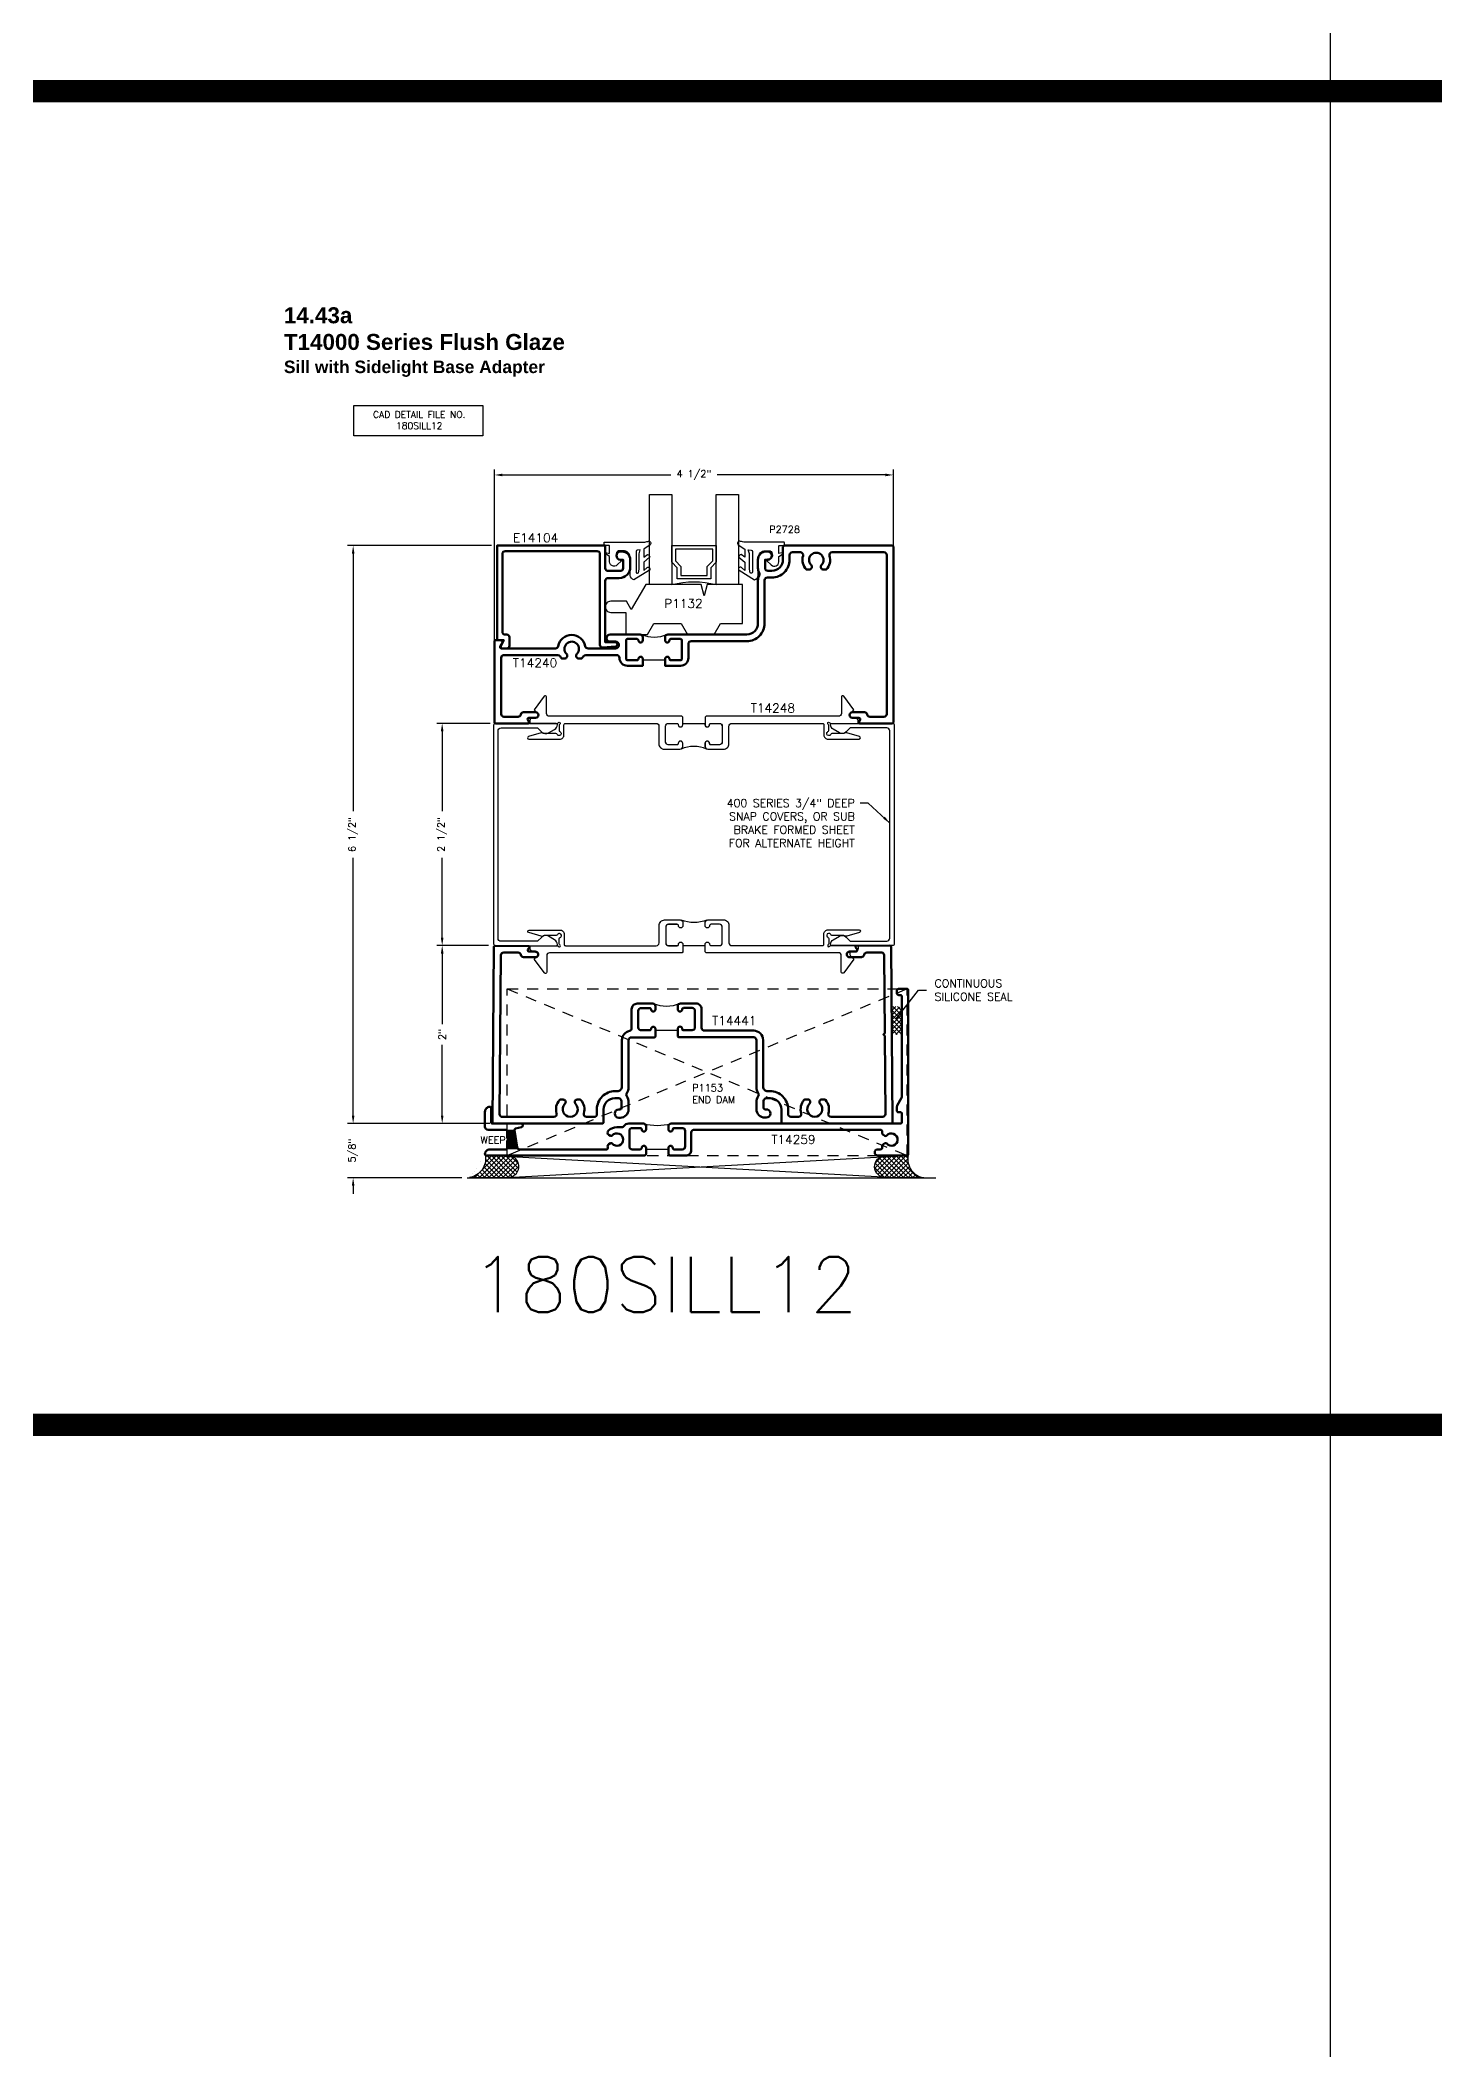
# Model space of a CAD drawing. Extents: x 0 to 152, y -15 to 75.
# Drawn here: x 47.37 to 63.05, y 7.85 to 30.45 of the extents above; entities that cross this region are included whole.
import ezdxf

# ---------------------------------------------------------------- set-up
doc = ezdxf.new("R2010")
doc.units = 0
doc.header["$MEASUREMENT"] = 0
doc.header["$PDMODE"] = 3
doc.linetypes.add('HIDDEN2', pattern=[0.1875, 0.125, -0.0625])
doc.layers.get('DEFPOINTS').update_dxf_attribs({"linetype": 'CONTINUOUS'})
for name, color, linetype in [('R-ANNO-DIMS', 3, 'CONTINUOUS'), ('R-ANNO-TEXT', 6, 'CONTINUOUS'), ('R-Det1', 4, 'CONTINUOUS'), ('R-Det2', 2, 'CONTINUOUS'), ('R-DET3', 5, 'CONTINUOUS'), ('R-OTLN', 1, 'CONTINUOUS'), ('R-PAT1', 5, 'CONTINUOUS'), ('TITLE', 7, 'CONTINUOUS')]:
    doc.layers.add(name, color=color, linetype=linetype)
doc.styles.get("Standard").update_dxf_attribs({"font": 'simplex'})
doc.dimstyles.new('1X', dxfattribs={"dimtxt": 0.08, "dimasz": 0.09, "dimexe": 0.0625, "dimexo": 0.0625, "dimgap": 0.062, "dimtad": 0, "dimdec": 5, "dimzin": 4, "dimdsep": 46, "dimlunit": 5, "dimtxsty": 'Standard', "dimcen": 0, "dimclrd": 256, "dimclre": 256, "dimclrt": 256, "dimadec": 0, "dimazin": 1, "dimtfac": 1, "dimtdec": 5, "dimtofl": 0, "dimtmove": 0, "dimatfit": 3, "dimfxl": 1, "dimfrac": 2, "dimtolj": 1, "dimtzin": 4, "dimarcsym": 0})

# ---------------------------------------------------------------- blocks, each defined once
blk = doc.blocks.new('*D73')
at = {"layer": 'DEFPOINTS', "color": 0}
for p in [(56.964, 25.562), (52.479, 23.506), (56.964, 23.506)]:
    blk.add_point(p, dxfattribs=at)
at = {"layer": 'R-ANNO-DIMS', "lineweight": -2}
for p, q in [((52.479, 23.569), (52.479, 25.624)), ((52.569, 25.562), (54.46, 25.562)), ((56.874, 25.562), (54.984, 25.562)), ((56.964, 23.569), (56.964, 25.624))]:
    blk.add_line(p, q, dxfattribs=at)
at = {"layer": 'R-ANNO-DIMS'}
for points in [[(52.569, 25.577), (52.569, 25.547), (52.479, 25.562)], [(56.874, 25.577), (56.874, 25.547), (56.964, 25.562)]]:
    blk.add_solid(points, dxfattribs=at)
at = {"layer": 'R-ANNO-DIMS', "insert": (54.722, 25.562), "char_height": 0.08, "attachment_point": 5}
blk.add_mtext('\\A1;4 1/2"', dxfattribs=at)
blk = doc.blocks.new('*D71')
at = {"layer": 'DEFPOINTS', "color": 0}
for p in [(52.41, 20.269), (51.891, 18.268), (52.41, 18.268)]:
    blk.add_point(p, dxfattribs=at)
at = {"layer": 'R-ANNO-DIMS', "lineweight": -2}
for p, q in [((52.347, 20.269), (51.829, 20.269)), ((51.891, 20.179), (51.891, 19.384)), ((51.891, 18.358), (51.891, 19.153)), ((52.347, 18.268), (51.829, 18.268))]:
    blk.add_line(p, q, dxfattribs=at)
at = {"layer": 'R-ANNO-DIMS'}
for points in [[(51.876, 20.179), (51.906, 20.179), (51.891, 20.269)], [(51.876, 18.358), (51.906, 18.358), (51.891, 18.268)]]:
    blk.add_solid(points, dxfattribs=at)
at = {"layer": 'R-ANNO-DIMS', "insert": (51.891, 19.269), "char_height": 0.08, "attachment_point": 5, "rotation": 90}
blk.add_mtext('\\A1;2"', dxfattribs=at)
blk = doc.blocks.new('*D72')
at = {"layer": 'DEFPOINTS', "color": 0}
for p in [(52.493, 22.768), (51.891, 20.269), (52.472, 20.269)]:
    blk.add_point(p, dxfattribs=at)
at = {"layer": 'R-ANNO-DIMS', "lineweight": -2}
for p, q in [((52.43, 22.768), (51.829, 22.768)), ((51.891, 22.678), (51.891, 21.78)), ((51.891, 20.359), (51.891, 21.256)), ((52.41, 20.269), (51.829, 20.269))]:
    blk.add_line(p, q, dxfattribs=at)
at = {"layer": 'R-ANNO-DIMS'}
for points in [[(51.876, 22.678), (51.906, 22.678), (51.891, 22.768)], [(51.876, 20.359), (51.906, 20.359), (51.891, 20.269)]]:
    blk.add_solid(points, dxfattribs=at)
at = {"layer": 'R-ANNO-DIMS', "insert": (51.891, 21.518), "char_height": 0.08, "attachment_point": 5, "rotation": 90}
blk.add_mtext('\\A1;2 1/2"', dxfattribs=at)
blk = doc.blocks.new('*D74')
at = {"layer": 'DEFPOINTS', "color": 0}
for p in [(51.891, 18.268), (50.89, 17.658), (52.173, 17.658)]:
    blk.add_point(p, dxfattribs=at)
at = {"layer": 'R-ANNO-DIMS', "lineweight": -2}
for p, q in [((50.89, 18.358), (50.89, 18.448)), ((51.829, 18.268), (50.827, 18.268)), ((52.111, 17.658), (50.827, 17.658)), ((50.89, 17.568), (50.89, 17.478))]:
    blk.add_line(p, q, dxfattribs=at)
at = {"layer": 'R-ANNO-DIMS'}
for points in [[(50.875, 18.358), (50.905, 18.358), (50.89, 18.268)], [(50.875, 17.568), (50.905, 17.568), (50.89, 17.658)]]:
    blk.add_solid(points, dxfattribs=at)
at = {"layer": 'R-ANNO-DIMS', "insert": (50.89, 17.963), "char_height": 0.08, "attachment_point": 5, "rotation": 90}
blk.add_mtext('\\A1;5/8"', dxfattribs=at)
blk = doc.blocks.new('*D75')
at = {"layer": 'DEFPOINTS', "color": 0}
for p in [(52.508, 24.767), (50.89, 18.268), (52.487, 18.268)]:
    blk.add_point(p, dxfattribs=at)
at = {"layer": 'R-ANNO-DIMS', "lineweight": -2}
for p, q in [((52.445, 24.767), (50.827, 24.767)), ((50.89, 24.677), (50.89, 21.78)), ((50.89, 18.358), (50.89, 21.256)), ((52.425, 18.268), (50.827, 18.268))]:
    blk.add_line(p, q, dxfattribs=at)
at = {"layer": 'R-ANNO-DIMS'}
for points in [[(50.875, 24.677), (50.905, 24.677), (50.89, 24.767)], [(50.875, 18.358), (50.905, 18.358), (50.89, 18.268)]]:
    blk.add_solid(points, dxfattribs=at)
at = {"layer": 'R-ANNO-DIMS', "insert": (50.89, 21.518), "char_height": 0.08, "attachment_point": 5, "rotation": 90}
blk.add_mtext('\\A1;6 1/2"', dxfattribs=at)
blk = doc.blocks.new('P2728 gasket')
at = {"layer": 'R-Det2'}
blk.add_lwpolyline([(86.461, 33.362), (86.567, 33.537, 0.301952), (86.52, 33.577), (86.32, 33.577, -0.414214), (86.24, 33.657), (86.24, 33.695, -0.388879), (86.276, 33.735), (86.292, 33.736, -0.440011), (86.336, 33.696), (86.336, 33.682, 0.668179), (86.353, 33.675), (86.401, 33.724, 0.668179), (86.366, 33.809), (86.307, 33.809), (86.279, 33.849, 0.836323), (86.264, 33.842), (86.273, 33.809), (86.189, 33.809, -0.414214), (86.183, 33.815), (86.183, 33.865, 0.414214), (86.177, 33.871), (86.149, 33.871, 0.414214), (86.143, 33.865), (86.143, 33.427, -0.083245), (86.135, 33.378), (86.135, 33.378)], format="xyb", dxfattribs=at)
at = {"layer": 'R-Det2', "lineweight": 25}
blk.add_lwpolyline([(86.235, 33.499, -0.372312), (86.249, 33.512), (86.48, 33.512, -0.668179), (86.49, 33.486), (86.448, 33.478), (86.274, 33.478), (86.23, 33.465)], format="xyb", close=True, dxfattribs=at)
at = {"layer": 'R-Det2'}
for points in [[(86.174, 33.352), (86.223, 33.426), (86.314, 33.426), (86.283, 33.384)], [(86.313, 33.359), (86.371, 33.426), (86.462, 33.426), (86.431, 33.388)]]:
    blk.add_lwpolyline(points, dxfattribs=at)
at = {"layer": 'R-Det2', "ltscale": 0.1}
for centre, radius, start, end in [((86.157, 33.369), 0.0237, 157.7655, 314.5007), ((86.313, 33.388), 0.0297, 188.4603, 270), ((86.446, 33.375), 0.0199, 139.7022, 319.7022)]:
    blk.add_arc(centre, radius, start, end, dxfattribs=at)
blk = doc.blocks.new('P1153')
at = {"layer": 'R-DET3', "linetype": 'HIDDEN2'}
for p, q in [((150.972, 34.469), (155.472, 32.594)), ((155.47, 34.469), (150.972, 32.594)), ((150.972, 32.594), (150.972, 34.469)), ((150.972, 34.468), (155.467, 34.468)), ((155.47, 32.595), (155.47, 34.47)), ((150.972, 32.594), (155.472, 32.594))]:
    blk.add_line(p, q, dxfattribs=at)

msp = doc.modelspace()

# ---------------------------------------------------------------- hatches: boundary and pattern name
at = {"layer": 'R-PAT1'}
h = msp.add_hatch(dxfattribs=at)
h.set_pattern_fill('ANSI37', color=256, scale=0.3, style=0)
h.set_pattern_definition([(45, (42.548983, 12.673365), (-0.0265165, 0.0265165), []), (135, (42.548983, 12.673365), (-0.0265165, -0.0265165), [])])
edge = h.paths.add_edge_path()
edge.add_line((56.945513, 19.268515), (57.0594161, 19.2685266))
edge.add_line((57.0594161, 19.2685266), (57.0594161, 19.5710813))
edge.add_arc((57.0576895, 19.6505181), 0.0794555, 234.62340026, 271.2451321, ccw=False)
edge.add_line((57.0116889, 19.5857328), (56.945513, 19.5849282))
edge.add_line((56.945513, 19.5849282), (56.945513, 19.268515))
h = msp.add_hatch(color=256, dxfattribs=at)
edge = h.paths.add_edge_path()
edge.add_line((52.6218879, 18.1098602), (52.6218879, 18.1824995))
edge.add_arc((52.6068879, 18.1824995), 0.015, 0.00000007, 61.04497582)
edge.add_arc((52.6146338, 18.1964995), 0.001, 90, 241.04497576, ccw=False)
edge.add_line((52.6146338, 18.1974995), (52.702568, 18.1974995))
edge.add_arc((52.702568, 18.1964995), 0.001, -0.87114697, 89.99999943, ccw=False)
edge.add_arc((52.7185662, 18.1962563), 0.015, 179.1288536, 188.70564744)
edge.add_line((52.703739, 18.1939859), (52.7328596, 18.0038074))
edge.add_arc((52.7635024, 18.0084995), 0.031, 188.70564744, 249.63586525)
edge.add_arc((52.7523669, 17.9784995), 0.001, -89.99999994, 69.63586531, ccw=False)
edge.add_line((52.7523669, 17.9774995), (52.6146338, 17.9774995))
edge.add_arc((52.6146338, 17.9784995), 0.001, 118.95502424, 270, ccw=False)
edge.add_arc((52.6068879, 17.9924995), 0.015, 298.95502418, 359.99999993)
edge.add_line((52.6218879, 17.9924995), (52.6218879, 18.0651389))
edge.add_arc((52.6368879, 18.0651389), 0.015, 131.8103149, 180, ccw=False)
edge.add_arc((52.6168879, 18.0874995), 0.015, 311.8103149, 408.1896851)
edge.add_arc((52.6368879, 18.1098602), 0.015, 180, 228.1896851, ccw=False)
h = msp.add_hatch(dxfattribs=at)
h.set_pattern_fill('ANSI37', color=256, scale=0.3, style=0)
h.set_pattern_definition([(45, (49.847924, 16.367394), (-0.0265165, 0.0265165), []), (135, (49.847924, 16.367394), (-0.0265165, -0.0265165), [])])
edge = h.paths.add_edge_path()
edge.add_line((52.1982603, 17.6620298), (52.6269037, 17.6620298))
edge.add_arc((52.6298823, 17.7847603), 0.1227666, 268.6097564, 448.79140733)
edge.add_line((52.6324717, 17.9074995), (52.377035, 17.9074995))
edge.add_arc((52.1657834, 17.8735179), 0.2139673, -81.2696477, 9.13823449, ccw=False)
h = msp.add_hatch(dxfattribs=at)
h.set_pattern_fill('ANSI37', color=256, scale=0.3, style=0)
h.set_pattern_definition([(45, (50.20854, 16.363), (-0.0265165, 0.0265165), []), (135, (50.20854, 16.363), (-0.0265165, -0.0265165), [])])
edge = h.paths.add_edge_path()
edge.add_line((57.307437, 17.6576364), (56.8787937, 17.6576364))
edge.add_arc((56.8780116, 17.7826126), 0.1249786, 92.19464346, 270.35851215, ccw=False)
edge.add_line((56.8732257, 17.9074995), (57.1294161, 17.9074995))
edge.add_arc((57.3399139, 17.8691245), 0.2139673, 169.66809908, 261.2696477)

# ---------------------------------------------------------------- linework, layer by layer
at = {"layer": 'R-ANNO-TEXT'}
msp.add_lwpolyline([(50.8962907, 26.3441494), (52.3477707, 26.3441494), (52.3477707, 26.0020865), (50.8962907, 26.0020865)], close=True, dxfattribs=at)
at = {"layer": 'R-Det1', "color": 5}
msp.add_line((52.1732026, 17.6576364), (57.4413804, 17.6576364), dxfattribs=at)
at = {"layer": 'R-Det1', "lineweight": 50}
for points in [[(53.880727, 24.4030118, 0.4144), (54.005727, 24.5280118), (54.005727, 24.6080118, 0.4139789032), (53.912727, 24.7010118), (53.896227, 24.7010118, 1), (53.896227, 24.6080118), (53.925727, 24.6080118), (53.925727, 24.5140118, -0.4129032258), (53.894727, 24.4830118), (53.755727, 24.4830118, -0.4129032258), (53.724727, 24.5140118), (53.724727, 24.7670118), (52.507627, 24.7670118), (52.507627, 23.7050118), (52.582627, 23.7050118), (52.550027, 23.6346118, 0.5484584395), (52.564627, 23.6120118), (52.617627, 23.6120118, 0.4133333333), (52.647627, 23.6420118), (52.647627, 23.7050118), (52.647627, 23.7360118, 0.4129032258), (52.616627, 23.7670118), (52.597627, 23.7670118, -0.4133333333), (52.567627, 23.7970118), (52.567627, 24.6740118, -0.4129032258), (52.598627, 24.7050118), (53.633727, 24.7050118, -0.4129032258), (53.664727, 24.6740118), (53.664727, 23.6508118, 0.4379270187), (53.698227, 23.6199118), (53.838527, 23.6311118, 0.963981017), (53.836627, 23.6810118), (53.724727, 23.6810118), (53.724727, 24.3720118, -0.4129032258), (53.755727, 24.4030118), (53.880727, 24.4030118)], [(54.4339206, 17.9774995), (54.4339206, 17.9224995), (54.4489206, 17.9074995), (54.6299206, 17.9074995, 0.4142135624), (54.6919206, 17.9694995), (54.6919206, 18.1664995, -0.4142135624), (54.7229206, 18.1974995), (56.8172624, 18.1974995, -0.4791776784), (56.8367951, 18.1732012, 0.3269025534), (56.8515706, 18.1396919), (56.8695919, 18.1292873, 0.3624762266), (56.8885315, 18.1325753, -2.7339006994), (56.8883428, 18.0422436, 0.3636585422), (56.8693627, 18.0455795), (56.851306, 18.0351544, 0.3260540704), (56.8365101, 18.001738, -0.4782352127), (56.8169643, 17.9774995), (56.7894161, 17.9774995, 1), (56.7894161, 17.9074995), (57.1144161, 17.9074995, 0.4142135624), (57.1294161, 17.9224995), (57.1294161, 19.7674995, 0.4142135624), (57.1144161, 19.7824995), (57.0244161, 19.7824995, 0.4142135624), (57.0044161, 19.7624995), (57.0044161, 19.7321511, 0.4142135624), (57.0244161, 19.7121511), (57.0394161, 19.7121511, -0.4142135624), (57.0594161, 19.6921511), (57.0594161, 18.5651213, -0.1316524976), (57.0567366, 18.5551213), (57.0070956, 18.4691406, 0.1316524976), (57.0044161, 18.4591406), (57.0044161, 18.4094995, 0.4142135624), (57.0194161, 18.3944995), (57.0444161, 18.3944995, -0.4142135624), (57.0594161, 18.3794995), (57.0594161, 18.2824995, -0.4142135624), (57.0444161, 18.2674995), (54.4649206, 18.2674995, 0.4142135624), (54.4339206, 18.2364995), (54.4339206, 18.2024995, 0.4142135624), (54.4589206, 18.1774995, 0.4142135624), (54.4839206, 18.2024995, -0.4142135624), (54.4989206, 18.2174995), (54.5909206, 18.2174995, -0.4142135624), (54.6219206, 18.1864995), (54.6219206, 18.0084995, -0.4142135624), (54.5909206, 17.9774995), (54.4989206, 17.9774995, -0.4142135624), (54.4839206, 17.9924995, 0.4142135624), (54.4589206, 18.0174995, 0.4142135624), (54.4339206, 17.9924995)], [(54.1839206, 17.9774995), (54.1839206, 17.9924995, 0.4142135624), (54.1589206, 18.0174995, 0.4142135624), (54.1339206, 17.9924995, -0.4142135624), (54.1189206, 17.9774995), (54.0269206, 17.9774995, -0.4142135624), (53.9959206, 18.0084995), (53.9959206, 18.1864995, -0.4142135624), (54.0269206, 18.2174995), (54.1189206, 18.2174995, -0.4142135624), (54.1339206, 18.2024995, 0.4142135624), (54.1589206, 18.1774995, 0.4142135624), (54.1839206, 18.2024995), (54.1839206, 18.2364995, 0.4142135624), (54.1529206, 18.2674995), (53.9879206, 18.2674995, 0.2643693156), (53.9346464, 18.2372148, -0.2643693156), (53.9174611, 18.2274455), (53.8559206, 18.2274455, 0.1915114353), (53.7597886, 18.1892228, 0.5020398469), (53.7655749, 18.1398396), (53.7835962, 18.129435, 0.3624762266), (53.8025358, 18.1327231, -2.7339006994), (53.8023471, 18.0423913, 0.3636585422), (53.783367, 18.0457272), (53.7632771, 18.0341283), (53.7653568, 18.0354293, 0.3670284037), (53.7516848, 17.9977229, -0.5226700084), (53.7376236, 17.9774995), (52.7635024, 17.9774995, -0.3703793277), (52.7328596, 18.0038074), (52.703739, 18.1939859, -0.3873357555), (52.714934, 18.2108099), (52.7841929, 18.2280947, 0.88462431), (52.77935, 18.2674995), (52.4568879, 18.2674995, -0.4142135624), (52.4418879, 18.2824995), (52.4418879, 18.4404995, 0.4142135624), (52.4268879, 18.4554995, 0.4142135624), (52.3718879, 18.4004995), (52.3718879, 18.2324995, 0.4142135624), (52.4068879, 18.1974995), (52.6068879, 18.1974995, -0.4142135624), (52.6218879, 18.1824995), (52.6218879, 18.1098602, 0.2134217653), (52.6268879, 18.0986799, -0.4306146857), (52.6274945, 18.0768929), (52.6262813, 18.0756797, 0.1989123674), (52.6218879, 18.0650731), (52.6218879, 17.9924995, -0.4142135624), (52.6068879, 17.9774995), (52.4268879, 17.9774995, 0.4142135624), (52.3718879, 17.9224995), (52.3718879, 17.9224995, 0.4142135624), (52.3868879, 17.9074995), (54.1689206, 17.9074995), (54.1839206, 17.9224995)]]:
    msp.add_lwpolyline(points, format="xyb", close=True, dxfattribs=at)
at = {"layer": 'R-Det1'}
for points in [[(54.5954178, 22.8383707), (54.5854178, 22.8483707), (53.0954177, 22.8483707, -0.4142135624), (53.0644177, 22.8793707), (53.0644177, 23.0653707, 0.722145632), (53.0373847, 23.0743268), (52.9234177, 22.9212122), (52.9613387, 22.8832909, -0.6681846236), (52.9394187, 22.8303706), (52.9074177, 22.8303706, 0.4142164072), (52.8764177, 22.7993707), (52.8764177, 22.7683706), (53.1854012, 22.7683706, 0.2849150464), (53.1943593, 22.7739262, -1.3919599597), (53.2111124, 22.757173, 0.2849150464), (53.2055568, 22.748215), (53.2055568, 22.6888283, 0.3012977365), (53.2147127, 22.6750136, -1.4845090408), (53.1839138, 22.6442148, 0.3012977365), (53.1700991, 22.6533706), (53.0453154, 22.6533706, -0.1462097332), (53.0288565, 22.6582886, 0.2229596072), (53.0027838, 22.6620155), (52.8614071, 22.6208595, 0.876976463), (52.8652894, 22.5913706), (53.2135612, 22.5913706, 0.4182027324), (53.2605568, 22.6390098), (53.2605568, 22.7533706, -0.4142135624), (53.2755568, 22.7683706), (54.2964178, 22.7683706, -0.4142135624), (54.3274178, 22.7373706), (54.3274178, 22.5403706, 0.4142135624), (54.3894178, 22.4783706), (54.5644178, 22.4783706, 0.4142135624), (54.5954178, 22.5093706), (54.5954178, 22.5433706, 0.4142135624), (54.5704178, 22.5683706, 0.4142135624), (54.5454178, 22.5433706, -0.4142135624), (54.5304178, 22.5283706), (54.4334178, 22.5283706, -0.4142135624), (54.4024178, 22.5593706), (54.4024178, 22.7373706, -0.4142135624), (54.4334178, 22.7683706), (54.5304178, 22.7683706, -0.4142135624), (54.5454178, 22.7533706, 0.4142135624), (54.5704178, 22.7283706, 0.4142135624), (54.5954178, 22.7533706)], [(56.1675225, 22.7683706, -0.4142135624), (56.1825225, 22.7533706), (56.1825225, 22.6390098, 0.4182027324), (56.2295181, 22.5913706), (56.5777899, 22.5913706, 0.876976463), (56.5816722, 22.6208595), (56.4402955, 22.6620155, 0.2229596072), (56.4142228, 22.6582886, -0.1462097332), (56.3977639, 22.6533706), (56.2729802, 22.6533706, 0.3012977365), (56.2591655, 22.6442148, -1.4845090408), (56.2283666, 22.6750136, 0.3012977365), (56.2375225, 22.6888283), (56.2375225, 22.748215, 0.2849150464), (56.2319669, 22.757173, -1.3919599597), (56.2487201, 22.7739262, 0.2849150464), (56.2576781, 22.7683706), (56.5666616, 22.7683706), (56.5666616, 22.7993707, 0.4142164072), (56.5356616, 22.8303706), (56.5036606, 22.8303706, -0.6681846236), (56.4817406, 22.8832909), (56.5196616, 22.9212122), (56.4056946, 23.0743268, 0.722145632), (56.3786616, 23.0653707), (56.3786616, 22.8793707, -0.4142135624), (56.3476616, 22.8483707), (54.8576616, 22.8483707), (54.8476616, 22.8383707), (54.8476616, 22.7533706, 0.4142135624), (54.8726616, 22.7283706, 0.4142135624), (54.8976616, 22.7533706, -0.4142135624), (54.9126616, 22.7683706), (55.0096616, 22.7683706, -0.4142135624), (55.0406616, 22.7373706), (55.0406616, 22.5593706, -0.4142135624), (55.0096616, 22.5283706), (54.9126616, 22.5283706, -0.4142135624), (54.8976616, 22.5433706, 0.4142135624), (54.8726616, 22.5683706, 0.4142135624), (54.8476616, 22.5433706), (54.8476616, 22.5093706, 0.4142135624), (54.8786616, 22.4783706), (55.0536616, 22.4783706, 0.4142135624), (55.1156616, 22.5403706), (55.1156616, 22.7373706, -0.4142135624), (55.1466616, 22.7683706)], [(52.4885721, 20.2673248), (53.1715728, 20.2673248, 0.3994517309), (53.1865536, 20.2815652, 0.2612988595), (53.1555724, 20.3337178), (53.0857729, 20.3740158, 0.3394575312), (53.0109323, 20.3641628), (52.9640914, 20.3173238), (52.5535721, 20.3173238, -0.4142135624), (52.5185721, 20.3523238), (52.5185721, 22.6823258, -0.4142135624), (52.5535721, 22.7173258), (52.9640914, 22.7173258), (53.0109323, 22.6704868, 0.3394575312), (53.0857729, 22.6606339), (53.1555724, 22.7009318, 0.2612988595), (53.1865536, 22.7530844, 0.3994517309), (53.1715728, 22.7673248), (52.4885721, 22.7673248, 0.4142135624), (52.4685721, 22.7473248), (52.4685721, 20.2873248, 0.4142135624)], [(56.9544862, 20.2683706), (56.2714855, 20.2683706, -0.3994517309), (56.2565047, 20.282611, -0.2612988595), (56.2874859, 20.3347636), (56.3572855, 20.3750615, -0.3394575312), (56.432126, 20.3652086), (56.4789669, 20.3183696), (56.8894862, 20.3183696, 0.4142135624), (56.9244862, 20.3533696), (56.9244862, 22.6833716, 0.4142135624), (56.8894862, 22.7183716), (56.4789669, 22.7183716), (56.432126, 22.6715326, -0.3394575312), (56.3572855, 22.6616797), (56.2874859, 22.7019776, -0.2612988595), (56.2565047, 22.7541302, -0.3994517309), (56.2714855, 22.7683706), (56.9544862, 22.7683706, -0.4142135624), (56.9744862, 22.7483706), (56.9744862, 20.2883706, -0.4142135624)], [(54.5976444, 20.1973248), (54.5876444, 20.1873248), (53.0976444, 20.1873247, 0.4142135624), (53.0666444, 20.1563247), (53.0666444, 19.9703247, -0.722145632), (53.0396114, 19.9613686), (52.9256444, 20.1144832), (52.9635654, 20.1524045, 0.6681846236), (52.9416454, 20.2053248), (52.9096444, 20.2053248, -0.4142164072), (52.8786444, 20.2363247), (52.8786444, 20.2673248), (53.1876279, 20.2673248, -0.2849150464), (53.1965859, 20.2617693, 1.3919599597), (53.2133391, 20.2785224, -0.2849150464), (53.2077835, 20.2874805), (53.2077835, 20.3468671, -0.3012977365), (53.2169394, 20.3606818, 1.4845090408), (53.1861405, 20.3914807, -0.3012977365), (53.1723258, 20.3823248), (53.0475421, 20.3823248, 0.1462097332), (53.0310832, 20.3774068, -0.2229596072), (53.0050105, 20.3736799), (52.8636338, 20.4148359, -0.876976463), (52.8675161, 20.4443248), (53.2157879, 20.4443248, -0.4182027324), (53.2627835, 20.3966856), (53.2627835, 20.2823248, 0.4142135624), (53.2777835, 20.2673248), (54.2986444, 20.2673248, 0.4142135624), (54.3296444, 20.2983248), (54.3296444, 20.4953248, -0.4142135624), (54.3916444, 20.5573248), (54.5666444, 20.5573248, -0.4142135624), (54.5976444, 20.5263248), (54.5976444, 20.4923248, -0.4142135624), (54.5726444, 20.4673248, -0.4142135624), (54.5476444, 20.4923248, 0.4142135624), (54.5326444, 20.5073248), (54.4356444, 20.5073248, 0.4142135624), (54.4046444, 20.4763248), (54.4046444, 20.2983248, 0.4142135624), (54.4356444, 20.2673248), (54.5326444, 20.2673248, 0.4142135624), (54.5476444, 20.2823248, -0.4142135624), (54.5726444, 20.3073248, -0.4142135624), (54.5976444, 20.2823248)], [(54.8476444, 20.1983706), (54.8476444, 20.2833706, -0.4142135624), (54.8726444, 20.3083706, -0.4142135624), (54.8976444, 20.2833706, 0.4142135624), (54.9126444, 20.2683706), (55.0096444, 20.2683706, 0.4142135624), (55.0406444, 20.2993706), (55.0406444, 20.4773706, 0.4142135624), (55.0096444, 20.5083706), (54.9126444, 20.5083706, 0.4142135624), (54.8976444, 20.4933706, -0.4142135624), (54.8726444, 20.4683706, -0.4142135624), (54.8476444, 20.4933706), (54.8476444, 20.5273706, -0.4142135624), (54.8786444, 20.5583706), (55.0536444, 20.5583706, -0.4142135624), (55.1156444, 20.4963706), (55.1156444, 20.2993706, 0.4142135624), (55.1466444, 20.2683706), (56.1675054, 20.2683706, 0.4142135624), (56.1825054, 20.2833706), (56.1825054, 20.3977314, -0.4182027324), (56.229501, 20.4453706), (56.5777728, 20.4453706, -0.876976463), (56.5816551, 20.4158817), (56.4402784, 20.3747257, -0.2229596072), (56.4142057, 20.3784526, 0.1462097332), (56.3977468, 20.3833706), (56.2729631, 20.3833706, -0.3012977365), (56.2591484, 20.3925264, 1.4845090408), (56.2283495, 20.3617276, -0.3012977365), (56.2375054, 20.3479129), (56.2375054, 20.2885262, -0.2849150464), (56.2319498, 20.2795682, 1.3919599597), (56.2487029, 20.262815, -0.2849150464), (56.257661, 20.2683706), (56.5666445, 20.2683706), (56.5666445, 20.2373705, -0.4142164072), (56.5356445, 20.2063706), (56.5036435, 20.2063706, 0.6681846236), (56.4817235, 20.1534503), (56.5196445, 20.115529), (56.4056775, 19.9624144, -0.722145632), (56.3786445, 19.9713705), (56.3786445, 20.1573705, 0.4142135624), (56.3476445, 20.1883705), (54.8576444, 20.1883706)]]:
    msp.add_lwpolyline(points, format="xyb", close=True, dxfattribs=at)
at = {"layer": 'R-Det2'}
msp.add_lwpolyline([(54.4726696, 24.3293218), (54.2226696, 24.3293219), (54.2226696, 25.3434057), (54.4726696, 25.3434057), (54.4726696, 24.7673219), (54.9726696, 24.7673219), (54.9726696, 25.3434057), (55.2226696, 25.3434057), (55.2226696, 24.3293219), (54.9726696, 24.3293219), (54.9726696, 24.7673219), (54.9726696, 24.5793219), (54.9106696, 24.5173219), (54.9106696, 24.3923219), (54.5346696, 24.3923219), (54.5346696, 24.5173219), (54.4726696, 24.5793219), (54.4726696, 24.7673219), (54.4726696, 24.3293219, -0.1233101835), (54.9726696, 24.3293219, 0.8755579354)], format="xyb", dxfattribs=at)
msp.add_lwpolyline([(54.5126696, 24.7273219), (54.5126696, 24.5958905), (54.5746696, 24.5338905), (54.5746696, 24.4323219), (54.8706696, 24.4323219), (54.8706696, 24.5338905), (54.9326696, 24.5958905), (54.9326696, 24.7273219), (54.5126696, 24.7273219)], dxfattribs=at)
at = {"layer": 'R-Det2', "color": 2}
msp.add_lwpolyline([(54.5775494, 23.8923209), (54.6497182, 23.7673209), (54.9494125, 23.7673209), (55.0215813, 23.8923209), (55.2675231, 23.8923209), (55.2675231, 24.3293219), (54.8712119, 24.3293219), (54.8377182, 24.2043219), (54.8042246, 24.3293219), (54.1800859, 24.3293219), (54.0174174, 24.0475719), (53.9632908, 24.1413219), (53.7857965, 24.1413219, 0.4142135624), (53.7237965, 24.0793219), (53.7237965, 24.0783219, 0.4142135624), (53.7857965, 24.0163219), (53.9550231, 24.0163219), (53.9550231, 23.7673209), (54.1997182, 23.7673209), (54.271887, 23.8923209)], format="xyb", close=True, dxfattribs=at)
at = {"layer": 'R-DET3'}
for p, q in [((56.9868978, 17.6574995), (52.3868879, 17.9074995)), ((52.6269037, 17.6620298), (57.1144161, 17.9074995))]:
    msp.add_line(p, q, dxfattribs=at)
at = {"layer": 'R-OTLN', "lineweight": 50}
for points in [[(54.6906677, 23.6925108), (55.3162817, 23.6925108, 0.4142135624), (55.5162817, 23.8925108), (55.5162817, 24.3775108, -0.4142135624), (55.5472817, 24.4085108), (55.5972837, 24.4085108, 0.4142135624), (55.7972837, 24.6085108), (55.7972837, 24.6615108, -0.4142135624), (55.8282837, 24.6925108), (55.9185488, 24.6925108, -0.5046141751), (55.9481777, 24.6523932, 0.2746427098), (55.9856757, 24.4975108), (56.0163007, 24.4975108, 0.6751799327), (56.0388477, 24.5504132, -2.3463521494), (56.1557078, 24.5504134, 0.6752130473), (56.1782547, 24.4975098), (56.2088794, 24.4975106, 0.2746432207), (56.2463776, 24.6523932, -0.5046141751), (56.2760065, 24.6925108), (56.8582837, 24.6925108, -0.4142135624), (56.8892837, 24.6615108), (56.8892837, 22.8735108, -0.4142135624), (56.8582837, 22.8425108), (56.6995432, 22.8425108, -0.3582490687), (56.6691294, 22.8675108, 0.3582490687), (56.6387156, 22.8925108), (56.5022837, 22.8925108, 1), (56.5022837, 22.8305108), (56.576676, 22.8305108, -0.5773502692), (56.5896663, 22.8080108), (56.5740779, 22.7810108, 0.5773502692), (56.5818721, 22.7675108), (56.9492837, 22.7675108, 0.4142135624), (56.9642837, 22.7825108), (56.9642837, 24.7525108, 0.4142135624), (56.9492837, 24.7675108), (55.7372837, 24.7675108, 0.4142135624), (55.7222837, 24.7525108), (55.7222837, 24.6085108, -0.4142135624), (55.5972837, 24.4835108), (55.5522827, 24.4835108, -0.4142135624), (55.5212827, 24.5145108), (55.5212827, 24.6085098), (55.5507837, 24.6085098, 1), (55.5507837, 24.7015098), (55.5342837, 24.7015108, 0.4177891482), (55.4412827, 24.6086292), (55.4412817, 24.5142302), (55.4412847, 24.5157113), (55.4412827, 24.5145108), (55.4412817, 24.5145108, 0.1316524976), (55.455483, 24.4615108, -0.2679491924), (55.455483, 24.4305108, 0.1316524976), (55.4412817, 24.3775108), (55.4412817, 23.8925108, -0.4142135624), (55.3162817, 23.7675108), (54.4276677, 23.7675108, 0.4142135624), (54.3966677, 23.7365108), (54.3966677, 23.7025108, 0.4142135624), (54.4216677, 23.6775108, 0.4142135624), (54.4466677, 23.7025108, -0.4142135624), (54.4616677, 23.7175108), (54.5696677, 23.7175108, -0.4142135624), (54.5846677, 23.7025108), (54.5846677, 23.4925108, -0.4142135624), (54.5696677, 23.4775108), (54.4616677, 23.4775108, -0.4142135624), (54.4466677, 23.4925108, 0.4142135624), (54.4216677, 23.5175108, 0.4142135624), (54.3966677, 23.4925108), (54.3966677, 23.4155108), (54.5696677, 23.4155108, 0.4142135624), (54.6596677, 23.5055108), (54.6596677, 23.6615108, -0.4142135624)], [(54.0966677, 23.4925108, -0.4142135624), (54.0816677, 23.4775108), (53.9736677, 23.4775108, -0.4142135624), (53.9586677, 23.4925108), (53.9586677, 23.7025108, -0.4142135624), (53.9736677, 23.7175108), (54.0816677, 23.7175108, -0.4142135624), (54.0966677, 23.7025108, 0.4142135624), (54.1216677, 23.6775108, 0.4142135624), (54.1466677, 23.7025108), (54.1466677, 23.7365108, 0.4142135624), (54.1156677, 23.7675108), (53.7786677, 23.7675108, 0.4142135624), (53.7386677, 23.7275108, 0.4142135624), (53.7786677, 23.6875108), (53.8409182, 23.6875108, -1), (53.8409182, 23.6120118), (53.5306708, 23.6120118, -0.3577911887), (53.5002668, 23.6369624, 0.8206356711), (53.1942885, 23.6369624, -0.3577911887), (53.1638845, 23.6120118), (52.5561187, 23.6120118, -0.5773640241), (52.5431277, 23.6345118), (52.5722837, 23.6850108), (52.5522837, 23.7050118), (52.4942837, 23.7050118, 0.4142135624), (52.4792837, 23.6900118), (52.4792837, 22.7825108, 0.4142135624), (52.4942837, 22.7675108), (52.8616952, 22.7675108, 0.5773502692), (52.8694894, 22.7810108), (52.853901, 22.8080108, -0.5773502692), (52.8668913, 22.8305108), (52.9412837, 22.8305108, 1), (52.9412837, 22.8925108), (52.8048517, 22.8925108, 0.3582490687), (52.7744379, 22.8675108, -0.3582490687), (52.7440241, 22.8425108), (52.5852837, 22.8425108, -0.4142135624), (52.5542837, 22.8735108), (52.5542837, 23.5060118, -0.4142135624), (52.5852837, 23.5370118), (53.1896006, 23.5370118, -0.2562196458), (53.2157413, 23.5226751, 0.0516171452), (53.2357042, 23.4975108), (53.2662777, 23.4975108, 0.6757771741), (53.2888778, 23.5504112, -2.3476027329), (53.4056775, 23.5504112, 0.6757771741), (53.4282777, 23.4975108), (53.4588511, 23.4975108, 0.0516171452), (53.478814, 23.5226751, -0.2562196458), (53.5049547, 23.5370118), (53.8526677, 23.5370118, -0.4142135624), (53.8836677, 23.5060118), (53.8836677, 23.5055108, 0.4142135624), (53.9736677, 23.4155108), (54.1466677, 23.4155108), (54.1466677, 23.4925108, 0.4142135624), (54.1216677, 23.5175108, 0.4142135624)], [(54.2892994, 19.3164995), (54.2892994, 19.3314995, 0.4142135624), (54.2642994, 19.3564995, 0.4142135624), (54.2392994, 19.3314995, -0.4142135624), (54.2242994, 19.3164995), (54.1272994, 19.3164995, -0.4142135624), (54.0962994, 19.3474995), (54.0962994, 19.5354995, -0.4142135624), (54.1272994, 19.5664995), (54.2242994, 19.5664995, -0.4142135624), (54.2392994, 19.5514995, 0.4142135624), (54.2642994, 19.5264995, 0.4142135624), (54.2892994, 19.5514995), (54.2892994, 19.5854995, 0.4142135624), (54.2582994, 19.6164995), (54.0832994, 19.6164995, 0.4142135624), (54.0212994, 19.5544995), (54.0212994, 19.33979, -0.3569974072), (53.9964344, 19.3094031, 0.3569974072), (53.9114119, 19.2054995), (53.9114119, 18.6814995, -0.4142135624), (53.8614119, 18.6314995), (53.8354119, 18.6314995, 0.4142135624), (53.6304119, 18.4264995), (53.6304119, 18.3734995, -0.4142135624), (53.5994119, 18.3424995), (53.5127996, 18.3424995, -0.5028435991), (53.4831197, 18.3824497, 0.2556484292), (53.4515506, 18.5322573, 0.2190376255), (53.4401582, 18.5374995), (53.4098236, 18.5374995, 0.6705407069), (53.3897713, 18.4886387, -2.4366677679), (53.2710525, 18.4886387, 0.6705407069), (53.2510002, 18.5374995), (53.2206656, 18.5374995, 0.2190376255), (53.2092733, 18.5322573, 0.2556484292), (53.1777042, 18.3824497, -0.5028435991), (53.1480243, 18.3424995), (52.5672881, 18.3424995, -0.4167284122), (52.5362892, 18.3737655), (52.5516197, 20.1607826, -0.4142058065), (52.5828837, 20.1915155), (52.7456397, 20.1901236, -0.3582490687), (52.7758386, 20.1648644, 0.3582490687), (52.8060375, 20.1396052), (52.9404069, 20.138456, 1.000029034), (52.940939, 20.2004537), (52.8675494, 20.2010814, -0.5773500035), (52.8547519, 20.2236916), (52.8714495, 20.2520499, 0.5773500035), (52.8646241, 20.2641087), (52.4874943, 20.267334, 0.4142058065), (52.4724032, 20.252463), (52.4555041, 18.2825912, 0.4160038791), (52.4705038, 18.2674995), (53.6904119, 18.2674995, 0.4142135624), (53.7054119, 18.2824995), (53.7054119, 18.4264995, -0.4142135624), (53.8304119, 18.5514995), (53.8754119, 18.5514995, -0.4142135624), (53.9064119, 18.5204995), (53.9064119, 18.4414995, -0.4142135624), (53.8914119, 18.4264995), (53.8769109, 18.4264995, 1), (53.8769109, 18.3334995), (53.8929796, 18.3334995, 0.415572152), (53.9864119, 18.4264994), (53.9864119, 18.5064995, 0.1450639488), (53.9662268, 18.5746085, -0.2963644577), (53.9662268, 18.6083906, 0.1450639488), (53.9864119, 18.6764995), (53.9864119, 19.2054995, -0.4142135624), (54.0174119, 19.2364995), (54.2792994, 19.2364995), (54.2892994, 19.2464995)], [(54.5392994, 19.2474991), (54.5492994, 19.2374991), (55.3934119, 19.2374991, -0.4142135624), (55.4244119, 19.2064991), (55.4244119, 18.6774991, 0.1450639488), (55.444597, 18.6093901, -0.2963644577), (55.444597, 18.5756081, 0.1450639488), (55.4244119, 18.5074991), (55.4244119, 18.4274991, 0.4155724693), (55.5178442, 18.3344991), (55.5339129, 18.3344991, 1), (55.5339129, 18.4274991), (55.5194119, 18.4274991, -0.4142135624), (55.5044119, 18.4424991), (55.5044119, 18.5214991, -0.4142135624), (55.5354119, 18.5524991), (55.5804119, 18.5524991, -0.4142135624), (55.7054119, 18.4274991), (55.7054119, 18.2834991, 0.4142135624), (55.7204119, 18.2684991), (56.94032, 18.2684991, 0.4160038791), (56.9553197, 18.2835907), (56.9384206, 20.2534625, 0.4142058065), (56.9233295, 20.2683336), (56.5461997, 20.2651083, 0.5773500035), (56.5393744, 20.2530495), (56.556072, 20.2246912, -0.5773500035), (56.5432745, 20.2020809), (56.4698848, 20.2014533, 1.000029034), (56.470417, 20.1394556), (56.6037864, 20.1405962, 0.3582490687), (56.6339853, 20.1658554, -0.3582490687), (56.6641842, 20.1911146), (56.8279402, 20.1925151, -0.4142058065), (56.8592041, 20.1617821), (56.8667418, 19.2831465), (56.8517402, 19.268145), (56.8670018, 19.2528399), (56.8745346, 18.374765, -0.4167284122), (56.8435358, 18.3434991), (56.2627996, 18.3434991, -0.5028435991), (56.2331197, 18.3834492, 0.2556484292), (56.2015506, 18.5332569, 0.2190376255), (56.1901582, 18.5384991), (56.1598236, 18.5384991, 0.6705407069), (56.1397713, 18.4896382, -2.4366677679), (56.0210525, 18.4896382, 0.6705407069), (56.0010002, 18.5384991), (55.9706656, 18.5384991, 0.2190376255), (55.9592733, 18.5332569, 0.2556484292), (55.9277042, 18.3834492, -0.5028435991), (55.8980243, 18.3434991), (55.8114119, 18.3434991, -0.4142135624), (55.7804119, 18.3744991), (55.7804119, 18.4274991, 0.4142135624), (55.5754119, 18.6324991), (55.5494119, 18.6324991, -0.4142135624), (55.4994119, 18.6824991), (55.4994119, 19.2064991, 0.4142135624), (55.3934119, 19.3124991), (54.8385494, 19.3124991, -0.4142135624), (54.8072994, 19.3437491), (54.8072994, 19.5554991, 0.4142135624), (54.7452994, 19.6174991), (54.5702994, 19.6174991, 0.4142135624), (54.5392994, 19.5864991), (54.5392994, 19.5524991, 0.4142135624), (54.5642994, 19.5274991, 0.4142135624), (54.5892994, 19.5524991, -0.4142135624), (54.6042994, 19.5674991), (54.7012994, 19.5674991, -0.4142135624), (54.7322994, 19.5364991), (54.7322994, 19.3484991, -0.4142135624), (54.7012994, 19.3174991), (54.6042994, 19.3174991, -0.4142135624), (54.5892994, 19.3324991, 0.4142135624), (54.5642994, 19.3574991, 0.4142135624), (54.5392994, 19.3324991), (54.5392994, 19.3174991)]]:
    msp.add_lwpolyline(points, format="xyb", close=True, dxfattribs=at)
at = {"layer": 'R-PAT1'}
for points in [[(53.9618098, 23.4954736), (53.9618098, 23.7054736, -0.4142135624), (53.9768098, 23.7204736), (54.0848098, 23.7204736, -0.4142135624), (54.0998098, 23.7054736, 0.4142135624), (54.1248098, 23.6804736, 0.4142135624), (54.1498098, 23.7054736), (54.1498098, 23.7394736, 0.3026074371), (54.1307505, 23.7680817, 0.2003205128), (54.418869, 23.7680817, 0.3026074371), (54.3998098, 23.7394736), (54.3998098, 23.7054736, 0.4142135624), (54.4248098, 23.6804736, 0.4142135624), (54.4498098, 23.7054736, -0.4142135624), (54.4648098, 23.7204736), (54.5728098, 23.7204736, -0.4142135624), (54.5878098, 23.7054736), (54.5878098, 23.4954736, -0.4142135624), (54.5728098, 23.4804736), (54.4648098, 23.4804736, -0.4142135624), (54.4498098, 23.4954736, 0.4142135624), (54.4248098, 23.5204736, 0.4142135624), (54.3998098, 23.4954736), (54.3998098, 23.4804736), (54.1498098, 23.4804736), (54.1498098, 23.4954736, 0.4142135624), (54.1248098, 23.5204736, 0.4142135624), (54.0998098, 23.4954736, -0.4142135624), (54.0848098, 23.4804736), (53.9768098, 23.4804736, -0.4142135624)], [(54.5304178, 22.5275108), (54.4334178, 22.5275108, -0.4142135624), (54.4024178, 22.5585108), (54.4024178, 22.7365108, -0.4142135624), (54.4334178, 22.7675108), (54.5304178, 22.7675108, -0.4142135624), (54.5454178, 22.7525108, 0.4142135624), (54.5704178, 22.7275108, 0.4142135624), (54.5954178, 22.7525108), (54.5954178, 22.7675108), (54.8454178, 22.7675108), (54.8454178, 22.7525108, 0.4142135624), (54.8704178, 22.7275108, 0.4142135624), (54.8954178, 22.7525108, -0.4142135624), (54.9104178, 22.7675108), (55.0074178, 22.7675108, -0.4142135624), (55.0384178, 22.7365108), (55.0384178, 22.5585108, -0.4142135624), (55.0074178, 22.5275108), (54.9104178, 22.5275108, -0.4142135624), (54.8954178, 22.5425108, 0.4142135624), (54.8704178, 22.5675108, 0.4142135624), (54.8454178, 22.5425108), (54.8454178, 22.5085108, 0.3026074371), (54.864477, 22.4799028, 0.2003205128), (54.5763585, 22.4799028, 0.3026074371), (54.5954178, 22.5085108), (54.5954178, 22.5425108, 0.4142135624), (54.5704178, 22.5675108, 0.4142135624), (54.5454178, 22.5425108, -0.4142135624)], [(54.5326444, 20.5083706), (54.4356444, 20.5083706, 0.4142135624), (54.4046444, 20.4773706), (54.4046444, 20.2993706, 0.4142135624), (54.4356444, 20.2683706), (54.5326444, 20.2683706, 0.4142135624), (54.5476444, 20.2833706, -0.4142135624), (54.5726444, 20.3083706, -0.4142135624), (54.5976444, 20.2833706), (54.5976444, 20.2683706), (54.8476444, 20.2683706), (54.8476444, 20.2833706, -0.4142135624), (54.8726444, 20.3083706, -0.4142135624), (54.8976444, 20.2833706, 0.4142135624), (54.9126444, 20.2683706), (55.0096444, 20.2683706, 0.4142135624), (55.0406444, 20.2993706), (55.0406444, 20.4773706, 0.4142135624), (55.0096444, 20.5083706), (54.9126444, 20.5083706, 0.4142135624), (54.8976444, 20.4933706, -0.4142135624), (54.8726444, 20.4683706, -0.4142135624), (54.8476444, 20.4933706), (54.8476444, 20.5273706, -0.3026074371), (54.8667037, 20.5559786, -0.2003205128), (54.5785852, 20.5559786, -0.3026074371), (54.5976444, 20.5273706), (54.5976444, 20.4933706, -0.4142135624), (54.5726444, 20.4683706, -0.4142135624), (54.5476444, 20.4933706, 0.4142135624)], [(54.2235695, 19.5663373), (54.1265695, 19.5663373, 0.4142135624), (54.0955695, 19.5353373), (54.0962994, 19.3484991, 0.4142135624), (54.1272994, 19.3174991), (54.2242994, 19.3174991, 0.4142135624), (54.2392994, 19.3324991, -0.4142135624), (54.2642994, 19.3574991, -0.4142135624), (54.2892994, 19.3324991), (54.2892994, 19.3174991), (54.5392994, 19.3174991), (54.5392994, 19.3324991, -0.4142135624), (54.5642994, 19.3574991, -0.4142135624), (54.5892994, 19.3324991, 0.4142135624), (54.6042994, 19.3174991), (54.7012994, 19.3174991, 0.4142135624), (54.7322994, 19.3484991), (54.7315695, 19.5353373, 0.4142135624), (54.7005695, 19.5663373), (54.6035695, 19.5663373, 0.4142135624), (54.5885695, 19.5513373, -0.4142135624), (54.5635695, 19.5263373, -0.4142135624), (54.5385695, 19.5513373), (54.5385695, 19.5853373, -0.3026074371), (54.5576288, 19.6139454, -0.2003205128), (54.2695102, 19.6139454, -0.3026074371), (54.2885695, 19.5853373), (54.2885695, 19.5513373, -0.4142135624), (54.2635695, 19.5263373, -0.4142135624), (54.2385695, 19.5513373, 0.4142135624)]]:
    msp.add_lwpolyline(points, format="xyb", close=True, dxfattribs=at)
for points in [[(54.4649206, 18.2674995), (54.4649206, 18.2674995, 0.4142135624), (54.4339206, 18.2364995), (54.4339206, 18.2024995, 1), (54.4839206, 18.2024995, -0.4142135624), (54.4989206, 18.2174995), (54.6069206, 18.2174995, -0.4142135624), (54.6219206, 18.2024995), (54.6219206, 17.9924995, -0.4142135624), (54.6069206, 17.9774995), (54.4989206, 17.9774995, -0.4142135624), (54.4839206, 17.9924995, 1), (54.4339206, 17.9924995), (54.4339206, 17.9774995), (54.1839206, 17.9774995), (54.1839206, 17.9924995, 1), (54.1339206, 17.9924995, -0.4142135624), (54.1189206, 17.9774995), (54.0109206, 17.9774995, -0.4142135624), (53.9959206, 17.9924995), (53.9959206, 18.2024995, -0.4142135624), (54.0109206, 18.2174995), (54.1189206, 18.2174995, -0.4142135624), (54.1339206, 18.2024995, 1), (54.1839206, 18.2024995), (54.1839206, 18.2364995, 0.4142135624), (54.1529206, 18.2674995), (54.1529206, 18.2674995), (54.1529206, 18.2674995, 0.1298789824), (54.4649202, 18.2674995)], [(52.1982603, 17.6620298), (52.6269037, 17.6620298, 1.0015864612), (52.6324717, 17.9074995), (52.377035, 17.9074995, -0.4163001766), (52.1982603, 17.6620298, -1.1845073301)], [(57.307437, 17.6576364), (56.8787937, 17.6576364, -0.9841037464), (56.8732257, 17.9074995), (57.1294161, 17.9074995, 0.4224245011), (57.307437, 17.6576364, 1.1845073301)]]:
    msp.add_lwpolyline(points, format="xyb", dxfattribs=at)
at = {"layer": 'TITLE'}
msp.add_line((61.875778, 74.8789502), (61.875778, -0.1210498), dxfattribs=at)
at = {"layer": 'TITLE', "const_width": 0.25}
for points in [[(0.25, 29.8789502), (138.9080005, 29.8789502)], [(0.25, 14.8789502), (138.9080005, 14.8789502)]]:
    msp.add_lwpolyline(points, dxfattribs=at)

# ---------------------------------------------------------------- block references
at = {"layer": 'R-Det2', "xscale": -1, "rotation": 90}
msp.add_blockref('P2728 gasket', (87.5823925, 110.9503648), dxfattribs=at)
at = {"layer": 'R-Det2', "rotation": 270}
msp.add_blockref('P2728 gasket', (21.8670614, 110.9503648), dxfattribs=at)
at = {"layer": 'R-OTLN'}
msp.add_blockref('P1153', (-98.3499927, -14.6869487), dxfattribs=at)

# ---------------------------------------------------------------- texts
at = {"layer": 'R-ANNO-TEXT'}
for s, insert, char_height, width, attachment_point in [('CAD DETAIL FILE NO.\\P180SILL12', (51.632973, 26.2785666), 0.075, 1.875, 2), ('E14104', (52.6865055, 24.9050796), 0.1, 0.953777778, 1), ('P1132', (54.3866845, 24.1659315), 0.1, 0.953777778, 1), ('T14240', (52.6865055, 23.4987396), 0.1, 0.953777778, 1), ('T14248', (55.3606458, 22.990372), 0.1, 0.66849642, 1), ('T14441', (54.9265233, 19.4739215), 0.1, 0.948444444, 1), ('T14259', (55.5914738, 18.1377879), 0.1, 0.948444444, 1)]:
    msp.add_mtext(s, dxfattribs=dict(at, insert=insert, char_height=char_height, width=width, attachment_point=attachment_point))
for s, insert, char_height, attachment_point in [('\\A1;P2728', (55.9134648, 24.9512785), 0.08, 6), ('400 SERIES 3/4" DEEP\\PSNAP COVERS, OR SUB\\PBRAKE FORMED SHEET\\PFOR ALTERNATE HEIGHT', (56.5292911, 21.916997), 0.09, 3), ('\\A1;CONTINUOUS \\PSILICONE SEAL', (57.4273868, 19.7690848), 0.09, 4), ('\\A1;P1153\\PEND DAM', (54.701681, 18.602913), 0.08, 4), ('\\A1;WEEP', (52.6064822, 18.0827495), 0.08, 6)]:
    msp.add_mtext(s, dxfattribs=dict(at, insert=insert, char_height=char_height, attachment_point=attachment_point))
at = {"layer": 'TITLE'}
msp.add_text('180SILL12', height=0.625, dxfattribs=at).set_placement((52.222451, 16.1452543))
at = {"layer": 'TITLE', "insert": (50.1118993, 27.4478121, 6.2106922), "char_height": 0.18, "width": 7.44, "attachment_point": 1}
msp.add_mtext('{\\fArial|b1|i0|c0|p34;14.43a\\PT14000 Series Flush Glaze^I\\P\\H0.7778x;Sill with Sidelight Base Adapter}', dxfattribs=at)

# ---------------------------------------------------------------- dimensions: what is measured, and where the dimension line sits
at = {"layer": 'R-ANNO-DIMS'}
dim = msp.add_linear_dim(base=(56.9642837, 25.5618815), p1=(52.4792837, 23.5060118), p2=(56.9642837, 23.5060118), dimstyle='1X', override={"dimpost": '"'}, dxfattribs=at)
dim.commit()
dim.dimension.update_dxf_attribs({"geometry": '*D73', "text_midpoint": (54.7217837, 25.5618815), "dimtype": 160})
for base, p1, p2, picture, middle in [((50.8899534, 18.2684996), (52.507627, 24.7670118), (52.4873227, 18.2684996), '*D75', (50.8899534, 21.5177557)), ((50.8899534, 17.6576364), (51.8912914, 18.2684996), (52.1732026, 17.6576364), '*D74', (50.8899534, 17.963068))]:
    dim = msp.add_linear_dim(base=base, p1=p1, p2=p2, angle=90, dimstyle='1X', override={"dimpost": '"'}, dxfattribs=at)
    dim.commit()
    dim.dimension.update_dxf_attribs({"geometry": picture, "text_midpoint": middle})
for base, p1, p2, picture, middle in [((51.8912914, 20.2686846), (52.4926412, 22.7675108), (52.4724035, 20.2686846), '*D72', (51.8912914, 21.5180977)), ((51.89129141, 18.26849958), (52.40990351, 20.26868461), (52.40990351, 18.26849958), '*D71', (51.89129141, 19.2685921))]:
    dim = msp.add_linear_dim(base=base, p1=p1, p2=p2, angle=90, dimstyle='1X', override={"dimpost": '"'}, dxfattribs=at)
    dim.commit()
    dim.dimension.update_dxf_attribs({"geometry": picture, "text_midpoint": middle, "dimtype": 160})

# ---------------------------------------------------------------- leaders
at = {"layer": 'R-ANNO-TEXT', "annotation_type": 0, "has_hookline": 1, "hookline_direction": 1, "text_width": 1.6414286}
msp.add_leader([(56.9242189, 21.6463351), (56.6792911, 21.871997), (56.5892911, 21.871997)], dimstyle='1X', override={"dimtxt": 0.09, "dimexe": 0.06, "dimexo": 0.06, "dimgap": 0.06, "dimdec": 3, "dimlunit": 2, "dimadec": 2, "dimazin": 2}, dxfattribs=at)
at = {"layer": 'R-ANNO-TEXT', "annotation_type": 0, "has_hookline": 1, "hookline_direction": 0}
msp.add_leader([(56.9947051, 19.4451231), (57.2473868, 19.7690848), (57.3373868, 19.7690848)], dimstyle='1X', dxfattribs=at)

doc.saveas('drawing.dxf')
